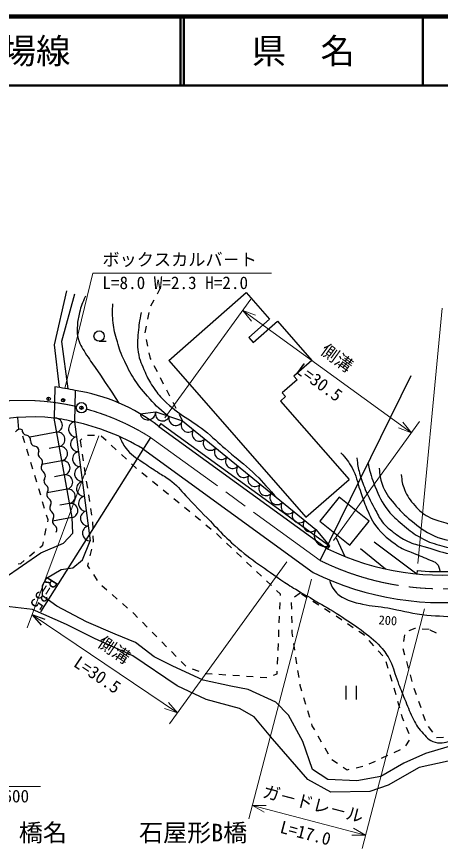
# Model space of a CAD drawing. Units: millimetres, scale not verified. Extents: x 40000 to 680000, y 20000 to 380000.
# Drawn here: x 273899 to 335576, y 259315 to 380000 of the extents above; entities that cross this region are included whole.
import ezdxf
from ezdxf.enums import TextEntityAlignment as Align

# ---------------------------------------------------------------- set-up
doc = ezdxf.new("R2010")
doc.units = ezdxf.units.MM
doc.header["$LTSCALE"] = 1000
doc.header["$PDMODE"] = 32
doc.header["$PDSIZE"] = 500
doc.linetypes.add('CHAIN', pattern=[18.5, 12, -1.5, 3.5, -1.5])
for name, color, linetype, lineweight in [('S-BGD', 7, 'Continuous', 25), ('S-BMK', 2, 'CHAIN', 13), ('S-BMK-SRVR', 3, 'Continuous', 25), ('S-STR-HTXT', 7, 'Continuous', 13), ('S-TTL', 2, 'Continuous', 140), ('S-TTL-LINE', 7, 'Continuous', 50)]:
    doc.layers.add(name, color=color, linetype=linetype, lineweight=lineweight)
doc.layers.add('S-OTRS', color=6, linetype='Continuous')
doc.layers.add('S-TTL-TXT', color=7, linetype='Continuous')
doc.styles.add('@ＭＳ ゴシック', font='')
doc.styles.add('ＭＳ ゴシック', font='')
doc.styles.get('@ＭＳ ゴシック').set_extended_font_data('@MS Gothic')
doc.styles.get('ＭＳ ゴシック').set_extended_font_data('MS Gothic')

msp = doc.modelspace()

# ---------------------------------------------------------------- linework, layer by layer
at = {"layer": 'S-BGD'}
for p, q in [((294392, 339684), (294862, 340567)), ((279430, 332265), (281217, 340125)), ((282333, 339634), (280457, 332756)), ((296033, 329992), (307315, 339876)), ((307315, 339876), (310714, 335996)), ((293451, 337920), (293921, 338802)), ((293015, 335973), (293214, 336953)), ((310714, 335996), (307675, 333334)), ((308322, 332596), (311862, 335697)), ((311862, 335697), (316865, 329986)), ((292617, 334013), (292816, 334993)), ((307675, 333334), (308322, 332596)), ((280167, 326039), (279430, 332265)), ((280457, 332756), (281356, 325843)), ((285914, 332791), (286914, 332791)), ((293002, 332058), (292791, 333036)), ((293385, 330280), (293212, 331080)), ((293468, 330119), (293385, 330280)), ((296033, 329992), (316015, 307183)), ((316865, 329986), (314267, 327710)), ((294382, 328340), (293925, 329230)), ((295297, 326562), (294840, 327451)), ((314727, 327185), (312569, 325294)), ((314267, 327710), (314727, 327185)), ((318094, 300884), (331336, 327803)), ((279454, 326137), (279370, 321607)), ((282407, 325638), (282322, 321056)), ((296212, 324783), (295754, 325672)), ((313052, 324743), (312296, 324081)), ((312569, 325294), (313052, 324743)), ((297126, 323004), (296669, 323894)), ((312296, 324081), (322286, 312677)), ((291864, 322240), (294150, 322504)), ((294150, 322504), (298041, 321226)), ((274036, 321687), (274172, 319954)), ((281998, 307134), (279370, 321607)), ((282322, 321056), (284625, 303756)), ((298041, 321226), (297584, 322115)), ((298041, 321226), (317441, 305411)), ((294870, 320813), (294577, 320408)), ((294577, 320408), (319128, 302605)), ((294870, 320813), (319421, 303009)), ((275083, 318032), (274793, 318989)), ((279746, 319539), (275807, 318824)), ((293402, 318789), (277395, 293417)), ((285218, 319080), (284218, 319080)), ((286928, 318331), (286188, 319003)), ((280121, 317472), (278634, 317202)), ((283397, 318574), (283129, 318357)), ((283129, 318357), (283281, 317369)), ((288408, 316985), (287668, 317658)), ((275663, 316117), (275373, 317074)), ((283434, 316380), (283586, 315392)), ((289888, 315640), (289148, 316313)), ((292228, 317170), (317056, 299166)), ((276243, 314203), (275953, 315160)), ((280496, 315404), (277555, 314870)), ((283738, 314404), (283891, 313415)), ((291368, 314295), (290628, 314967)), ((276823, 312289), (276533, 313246)), ((280872, 313337), (279419, 313073)), ((292901, 313011), (292126, 313643)), ((316015, 307183), (322286, 312677)), ((284043, 312427), (284195, 311439)), ((294451, 311747), (293676, 312379)), ((277403, 310375), (277113, 311332)), ((281247, 311269), (278334, 310740)), ((284348, 310450), (284500, 309462)), ((296001, 310483), (295226, 311115)), ((277983, 308461), (277693, 309418)), ((281622, 309201), (280173, 308938)), ((297550, 309219), (296776, 309851)), ((320854, 310101), (318050, 306619)), ((325195, 306604), (320854, 310101)), ((284652, 308474), (284805, 307485)), ((299100, 307954), (298325, 308586)), ((278488, 306794), (278273, 307504)), ((278434, 306542), (278488, 306794)), ((281998, 307134), (279130, 306613)), ((282071, 304877), (281998, 307134)), ((300650, 306690), (299875, 307322)), ((318050, 306619), (322391, 303122)), ((322391, 303122), (325195, 306604)), ((278009, 304588), (278221, 305565)), ((284957, 306497), (284987, 305497)), ((302200, 305426), (301425, 306058)), ((317441, 305411), (319421, 303009)), ((280706, 303417), (282071, 304877)), ((285016, 304498), (285042, 303649)), ((303022, 304755), (302975, 304794)), ((303704, 304110), (303022, 304755)), ((320415, 304209), (321676, 301479)), ((277292, 302810), (277696, 303148)), ((277405, 301989), (280706, 303417)), ((277696, 303148), (277796, 303611)), ((283480, 300992), (284625, 303756)), ((285042, 303649), (285008, 303502)), ((305158, 302737), (304431, 303423)), ((319421, 303009), (319128, 302605)), ((325957, 303627), (332158, 298946)), ((272105, 298339), (277405, 301989)), ((275756, 301529), (276524, 302170)), ((284785, 302527), (284562, 301552)), ((306612, 301363), (305885, 302050)), ((323958, 302640), (327595, 299662)), ((274499, 300479), (274988, 300888)), ((282087, 299849), (283480, 300992)), ((284339, 300578), (284234, 300121)), ((308065, 299989), (307338, 300676)), ((274142, 300415), (274499, 300479)), ((278230, 298349), (280373, 299563)), ((280373, 299563), (282087, 299849)), ((284234, 300121), (284524, 299675)), ((309519, 298616), (308792, 299302)), ((332205, 299444), (332158, 298946)), ((277659, 297277), (278230, 298349)), ((285068, 298836), (285613, 297998)), ((277694, 295777), (277659, 297277)), ((286291, 297274), (287042, 296615)), ((310973, 297242), (310246, 297929)), ((279766, 294277), (277694, 295777)), ((287794, 295955), (288546, 295296)), ((312289, 295998), (311699, 296555)), ((312281, 295809), (312289, 295998)), ((315176, 296127), (314360, 295549)), ((316186, 295478), (315344, 296019)), ((289298, 294637), (290050, 293977)), ((312201, 293811), (312241, 294810)), ((313863, 294810), (313886, 293810)), ((317868, 294398), (317027, 294938)), ((276227, 293749), (271199, 294363)), ((281144, 291570), (276227, 293749)), ((284051, 291992), (279766, 294277)), ((290801, 293318), (290993, 293150)), ((319551, 293317), (318710, 293857)), ((278039, 292337), (276147, 292986)), ((276147, 292986), (277461, 291478)), ((290993, 293150), (291517, 292620)), ((312120, 291813), (312161, 292812)), ((313909, 292811), (313932, 291811)), ((321178, 292272), (320393, 292776)), ((321233, 292235), (321178, 292272)), ((285223, 289558), (281144, 291570)), ((288230, 290206), (284051, 291992)), ((292220, 291909), (292923, 291198)), ((322893, 291119), (322063, 291677)), ((331839, 291006), (330997, 290679)), ((331935, 290999), (331839, 291006)), ((333929, 290846), (332932, 290922)), ((291194, 288956), (288230, 290206)), ((293626, 290487), (294330, 289776)), ((312040, 289814), (312080, 290813)), ((313955, 290811), (313965, 290400)), ((313965, 290400), (314053, 289818)), ((324536, 290015), (323723, 290561)), ((324550, 290000), (324536, 290015)), ((330342, 290097), (330200, 289107)), ((335005, 290317), (334107, 290758)), ((290810, 287044), (285223, 289558)), ((293908, 286885), (291194, 288956)), ((295033, 289065), (295736, 288354)), ((311959, 287816), (312000, 288815)), ((314202, 288829), (314351, 287840)), ((325877, 288504), (325213, 289252)), ((296439, 287643), (297142, 286932)), ((327204, 287007), (326541, 287755)), ((330090, 288119), (330360, 287156)), ((297291, 282686), (290810, 287044)), ((296551, 285563), (293908, 286885)), ((297845, 286221), (298549, 285510)), ((311879, 285817), (311919, 286817)), ((314501, 286851), (314650, 285863)), ((327990, 285208), (327698, 286164)), ((330631, 286193), (330901, 285231)), ((301051, 283492), (296551, 285563)), ((299470, 285139), (300410, 284796)), ((311821, 284394), (311839, 284818)), ((314800, 284874), (314949, 283885)), ((301353, 284474), (302351, 284408)), ((303349, 284343), (304347, 284278)), ((305345, 284213), (306343, 284147)), ((307340, 284082), (308338, 284017)), ((309336, 283951), (310334, 283886)), ((311279, 284202), (311821, 284394)), ((328575, 283295), (328283, 284251)), ((331171, 284268), (331441, 283305)), ((301482, 280675), (297291, 282686)), ((305087, 282599), (301051, 283492)), ((307622, 282135), (305087, 282599)), ((315098, 282896), (315121, 282747)), ((315121, 282747), (315364, 281934)), ((321823, 282681), (321823, 280681)), ((323323, 282681), (323323, 280681)), ((311622, 280278), (307622, 282135)), ((329122, 281372), (328858, 282336)), ((331726, 282347), (332053, 281402)), ((306343, 279389), (301482, 280675)), ((313479, 278421), (311622, 280278)), ((315651, 280976), (315937, 280017)), ((329650, 279443), (329386, 280407)), ((332380, 280457), (332706, 279511)), ((308466, 278160), (306343, 279389)), ((316224, 279059), (316510, 278101)), ((311148, 274975), (308466, 278160)), ((315551, 274564), (313479, 278421)), ((330042, 278012), (329915, 278478)), ((330240, 277535), (330042, 278012)), ((333033, 278566), (333360, 277621)), ((316797, 277143), (316883, 276856)), ((316883, 276856), (317234, 276250)), ((331007, 275688), (330624, 276611)), ((333815, 276744), (334407, 275938)), ((317735, 275385), (318237, 274520)), ((335017, 275167), (336016, 275199)), ((316288, 269053), (311148, 274975)), ((316979, 270492), (315551, 274564)), ((330555, 273930), (331070, 274788)), ((337836, 274135), (333407, 272849)), ((318738, 273655), (319239, 272789)), ((328837, 272983), (329745, 273402)), ((333407, 272849), (330265, 271421)), ((319774, 271955), (320606, 271400)), ((325205, 271307), (326113, 271726)), ((327021, 272145), (327929, 272564)), ((336715, 271734), (332467, 270790)), ((319193, 269064), (316979, 270492)), ((321438, 270846), (322003, 270469)), ((322003, 270469), (322316, 270539)), ((323292, 270758), (324267, 270977)), ((330265, 271421), (326908, 269492)), ((332467, 270790), (327982, 268241)), ((326908, 269492), (323408, 268849)), ((319640, 267209), (316288, 269053)), ((323408, 268849), (319193, 269064)), ((327982, 268241), (325284, 267321)), ((325284, 267321), (319640, 267209))]:
    msp.add_line(p, q, dxfattribs=at)
msp.add_circle((285914, 333541), 750, dxfattribs=at)
for centre, radius, start, end in [((274727, 289188), 37250, 78.09513, 82.70973), ((278357, 299316), 26607, 52.44061, 81.25086), ((292990, 322522), 1160, 194.05355, 359.14048), ((295130, 322208), 1024, 163.14995, 340.47196), ((276275, 293160), 28615, 83.79076, 127.4409), ((279508, 320564), 1052, 283.05101, 97.52581), ((274727, 289188), 32750, 76.59438, 81.84889), ((282556, 319987), 1094, 102.33708, 272.82414), ((275455, 288982), 32801, 59.24606, 77.91592), ((297076, 321568), 1024, 163.14995, 340.47196), ((298876, 320600), 1044, 143.16772, 318.45939), ((274401, 319266), 725, 64.83799, 152.04363), ((275431, 319847), 725, 174.00289, 261.20853), ((300493, 319282), 1044, 143.16772, 318.45939), ((275209, 318414), 725, 354.00289, 81.20853), ((279883, 318497), 1052, 283.05101, 97.52581), ((282844, 317824), 1094, 102.33708, 272.82414), ((276651, 318262), 725, 174.00289, 261.20853), ((276430, 316829), 725, 354.00289, 81.20853), ((280259, 316429), 1052, 283.05101, 97.52581), ((302110, 317964), 1044, 143.16772, 318.45939), ((277768, 316374), 725, 148.44057, 235.64621), ((283132, 315662), 1094, 102.33708, 272.82414), ((303726, 316647), 1044, 143.16772, 318.45939), ((276950, 315177), 725, 328.44057, 55.64621), ((280634, 314361), 1052, 283.05101, 97.52581), ((305343, 315329), 1044, 143.16772, 318.45939), ((278186, 314418), 725, 148.44057, 235.64621), ((277367, 313221), 725, 328.44057, 55.64621), ((283419, 313499), 1094, 102.33708, 272.82414), ((306960, 314011), 1044, 143.16772, 318.45939), ((278603, 312462), 725, 148.44057, 235.64621), ((281009, 312294), 1052, 283.05101, 97.52581), ((308576, 312693), 1044, 143.16772, 318.45939), ((277785, 311265), 725, 328.44057, 55.64621), ((283707, 311337), 1094, 102.33708, 272.82414), ((310193, 311375), 1044, 143.16772, 318.45939), ((279020, 310506), 725, 148.44057, 235.64621), ((281385, 310226), 1052, 283.05101, 97.52581), ((283995, 309174), 1094, 102.33708, 272.82414), ((311810, 310057), 1044, 143.16772, 318.45939), ((278202, 309309), 725, 328.44057, 55.64621), ((281760, 308159), 1052, 283.05101, 97.52581), ((313426, 308739), 1044, 143.16772, 318.45939), ((279438, 308550), 725, 148.44057, 235.64621), ((278619, 307353), 725, 328.44057, 55.64621), ((284283, 307012), 1094, 102.33708, 272.82414), ((315043, 307421), 1044, 143.16772, 318.45939), ((279855, 306594), 725, 148.44057, 235.64621), ((316660, 306104), 1044, 143.16772, 318.45939), ((279037, 305397), 725, 328.44057, 55.64621), ((284571, 304849), 1094, 102.33708, 272.82414), ((318861, 304565), 1653, 149.18431, 289.82968), ((335751, 336776), 38000, 244.05954, 278.9471), ((335751, 336776), 37500, 264.57465, 278.95969), ((335751, 336776), 42000, 243.56991, 278.81124)]:
    msp.add_arc(centre, radius, start, end, dxfattribs=at)
for points, knots in [([(283909, 339318), (283452, 338268), (283284, 337925), (283055, 336980), (282875, 336237), (282777, 335811), (282740, 335047), (282704, 334291), (282668, 333842), (282875, 333114), (283157, 332124), (283545, 331649), (284089, 330776), (284663, 329854), (285051, 329381), (285663, 328483), (286900, 326665), (287278, 326078), (288781, 323797)], [0, 0, 0, 0, 1, 1, 1, 2, 2, 2, 3, 3, 3, 4, 4, 4, 5, 5, 5, 6, 6, 6, 6]), ([(295889, 321933), (294459, 323137), (294008, 323594), (292946, 324796), (291273, 326691), (290516, 327949), (289439, 330236), (288933, 331312), (288777, 331971), (288450, 333114), (288150, 334163), (288002, 334768), (287911, 335856), (287832, 336784), (287843, 337146), (287911, 338239)], [0, 0, 0, 0, 1, 1, 1, 2, 2, 2, 3, 3, 3, 4, 4, 4, 5, 5, 5, 5]), ([(292047, 336980), (291772, 335633), (291683, 335210), (291597, 334058), (291514, 332937), (291428, 332291), (291597, 331180), (291777, 330006), (292116, 329395), (292587, 328303), (292956, 327444), (293180, 326960), (293711, 326190), (294277, 325368), (294621, 324916), (295329, 324212), (297525, 322026), (299288, 321428), (301669, 319446), (302873, 318442), (303497, 317821), (304681, 316793), (306074, 315584), (306948, 315013), (308278, 313736), (309602, 312464), (310032, 311961), (311465, 310283)], [0, 0, 0, 0, 1, 1, 1, 2, 2, 2, 3, 3, 3, 4, 4, 4, 5, 5, 5, 6, 6, 6, 7, 7, 7, 8, 8, 8, 9, 9, 9, 9]), ([(288879, 318910), (289273, 318006), (289473, 317653), (290021, 316962), (290796, 315985), (291530, 315733), (292542, 315006), (293368, 314412), (293866, 314131), (294716, 313572), (295411, 313113), (295852, 312926), (296498, 312398), (297520, 311562), (297927, 310914), (298845, 309964), (300321, 308435), (301141, 307572), (302626, 306052), (303616, 305039), (304145, 304444), (305191, 303488), (307776, 301123), (309508, 300132), (312362, 298098), (313178, 297517), (313665, 297234), (314517, 296706), (315608, 296030), (316252, 295706), (317357, 295053), (318739, 294235), (319529, 293800), (320880, 292932), (322130, 292128), (322840, 291688), (324026, 290793), (325189, 289913), (325883, 289442), (326848, 288348), (327492, 287617), (327840, 287173), (328268, 286299), (328819, 285172), (328919, 284452), (329364, 283279), (329740, 282289), (329968, 281741), (330371, 280762), (330807, 279704), (330989, 279080), (331521, 278066), (331970, 277211), (332198, 276692), (332851, 275981), (333502, 275274), (333862, 274710), (334793, 274471), (335804, 274211), (336426, 274539), (337453, 274723), (338814, 274967), (339510, 275400), (340868, 275657), (341969, 275866), (342591, 275972), (343708, 276053), (345670, 276195), (346820, 276614), (348742, 276197), (349934, 275938), (350510, 275487), (351618, 274974), (352649, 274497), (353221, 274212), (354206, 273644), (355205, 273068), (356239, 273146), (356723, 272098), (356863, 271794), (356948, 271621), (356978, 271278)], [0, 0, 0, 0, 1, 1, 1, 2, 2, 2, 3, 3, 3, 4, 4, 4, 5, 5, 5, 6, 6, 6, 7, 7, 7, 8, 8, 8, 9, 9, 9, 10, 10, 10, 11, 11, 11, 12, 12, 12, 13, 13, 13, 14, 14, 14, 15, 15, 15, 16, 16, 16, 17, 17, 17, 18, 18, 18, 19, 19, 19, 20, 20, 20, 21, 21, 21, 22, 22, 22, 23, 23, 23, 24, 24, 24, 25, 25, 25, 26, 26, 26, 27, 27, 27, 27]), ([(321083, 316579), (321909, 315661), (322199, 315298), (322731, 314359), (323391, 313194), (323427, 312390), (323875, 311129), (324202, 310209), (324330, 309672), (324716, 308775), (325199, 307652), (325403, 306967), (326129, 305983), (327178, 304560), (328035, 303956), (329492, 302955), (330253, 302433), (330802, 302355), (331645, 301980), (332597, 301557), (333160, 301385), (334101, 300937), (334462, 300765), (334719, 300741), (335009, 300466), (335375, 300119), (335412, 299788), (335513, 299277)], [0, 0, 0, 0, 1, 1, 1, 2, 2, 2, 3, 3, 3, 4, 4, 4, 5, 5, 5, 6, 6, 6, 7, 7, 7, 8, 8, 8, 9, 9, 9, 9]), ([(323404, 315805), (323537, 314767), (323586, 314438), (323808, 313585), (324053, 312640), (324274, 312132), (324648, 311230), (325165, 309988), (325515, 309315), (326162, 308136), (326571, 307391), (326754, 306931), (327306, 306286), (327784, 305727), (328134, 305487), (328719, 305041), (329490, 304453), (329939, 304133), (330804, 303695), (331665, 303261), (332236, 303235), (333159, 302955), (334639, 302506), (335446, 302162), (336960, 301845), (338372, 301550), (339189, 301522), (340627, 301408), (341767, 301317), (342411, 301353), (343553, 301273), (344503, 301207), (345032, 301138), (345975, 301004), (346409, 300943), (346725, 301052), (347078, 300791), (347228, 300680), (347305, 300617), (347418, 300455)], [0, 0, 0, 0, 1, 1, 1, 2, 2, 2, 3, 3, 3, 4, 4, 4, 5, 5, 5, 6, 6, 6, 7, 7, 7, 8, 8, 8, 9, 9, 9, 10, 10, 10, 11, 11, 11, 12, 12, 12, 13, 13, 13, 13]), ([(325046, 315016), (325396, 313466), (325532, 312945), (326039, 311686), (326628, 310223), (327036, 309409), (327982, 308147), (328648, 307259), (329191, 306904), (330031, 306178), (330917, 305411), (331415, 304962), (332426, 304368), (333393, 303800), (333990, 303560), (335060, 303224), (336136, 302887), (336765, 302775), (337881, 302612), (339418, 302388), (340294, 302367), (341846, 302319), (343322, 302274), (344151, 302357), (345625, 302452), (347805, 302593), (349026, 302715), (351186, 303038), (352465, 303229), (353158, 303465), (354433, 303676), (355396, 303836), (355932, 303997), (356908, 304022), (359995, 304102), (361928, 304889), (364811, 303783), (365612, 303476), (365996, 303362), (366800, 302853)], [0, 0, 0, 0, 1, 1, 1, 2, 2, 2, 3, 3, 3, 4, 4, 4, 5, 5, 5, 6, 6, 6, 7, 7, 7, 8, 8, 8, 9, 9, 9, 10, 10, 10, 11, 11, 11, 12, 12, 12, 13, 13, 13, 13]), ([(326666, 314303), (326734, 313279), (326805, 312866), (327093, 311996), (327501, 310760), (328019, 310166), (328848, 309162), (329717, 308110), (330271, 307565), (331331, 306705), (332548, 305717), (333235, 305113), (334666, 304473), (336178, 303796), (337161, 303758), (338804, 303545), (339833, 303412), (340424, 303554), (341462, 303570), (343655, 303603), (344357, 303640), (347074, 303742)], [0, 0, 0, 0, 1, 1, 1, 2, 2, 2, 3, 3, 3, 4, 4, 4, 5, 5, 5, 6, 6, 6, 7, 7, 7, 7]), ([(329872, 313421), (329965, 312432), (330029, 312029), (330345, 311201), (330733, 310185), (331160, 309694), (331873, 308873), (332515, 308134), (332951, 307757), (333802, 307272), (334731, 306742), (335374, 306713), (336385, 306362), (337463, 305988), (338026, 305615), (339150, 305416), (340397, 305196), (341121, 305252), (342388, 305234), (344222, 305209), (345252, 305213), (347081, 305344), (349095, 305487), (350235, 305555), (352212, 305962), (353542, 306236), (354260, 306508), (355559, 306908), (356474, 307190), (356953, 307466), (357887, 307672), (358824, 307879), (359367, 307994), (360325, 307963), (361637, 307921), (362347, 307630), (363636, 307381), (364818, 307153), (365454, 306838), (366656, 306762), (368232, 306663), (369116, 306889), (370694, 306944), (373521, 307043), (375115, 306865), (377935, 307090), (382106, 307423), (384409, 307932), (388559, 308472), (391941, 308913), (393825, 309251), (397218, 309600), (399712, 309857), (401121, 309858), (403621, 310037), (405711, 310187), (406875, 310418), (408970, 310437), (411486, 310461), (412894, 310327), (415410, 310255), (416404, 310227), (416963, 310236), (417956, 310183), (418757, 310140), (419213, 310153), (420000, 310000), (420879, 309830), (421212, 309684), (422179, 309290)], [0, 0, 0, 0, 1, 1, 1, 2, 2, 2, 3, 3, 3, 4, 4, 4, 5, 5, 5, 6, 6, 6, 7, 7, 7, 8, 8, 8, 9, 9, 9, 10, 10, 10, 11, 11, 11, 12, 12, 12, 13, 13, 13, 14, 14, 14, 15, 15, 15, 16, 16, 16, 17, 17, 17, 18, 18, 18, 19, 19, 19, 20, 20, 20, 21, 21, 21, 22, 22, 22, 23, 23, 23, 23]), ([(319416, 298083), (319601, 297458), (319720, 297191), (320054, 296697), (320554, 295957), (321030, 295647), (321838, 295269), (322727, 294854), (323288, 294762), (324247, 294556), (325671, 294250), (326498, 294236), (327934, 293991), (329870, 293661), (330925, 293306), (332870, 293039), (334868, 292765), (336025, 292926), (338014, 292593), (339709, 292310), (340620, 291962), (342296, 291582), (344462, 291092), (345672, 290795), (347857, 290393), (349519, 290087), (350457, 289938), (352139, 289768), (354069, 289574), (355167, 289514), (357104, 289620), (358243, 289682), (358915, 289649), (360000, 290000), (360789, 290255), (361063, 290796), (361862, 291017), (363331, 291424), (364240, 291114), (365757, 291255), (367526, 291419), (368505, 291636), (370277, 291761), (372700, 291931), (374063, 291944), (376492, 291939), (378618, 291934), (379809, 291867), (381933, 291761), (383514, 291682), (384395, 291553), (385977, 291493), (387939, 291419), (389040, 291450), (391003, 291463), (393152, 291478), (394355, 291606), (396504, 291582), (397747, 291569), (398462, 291684), (399685, 291463), (401213, 291187), (402045, 290903), (403521, 290423), (404601, 290072), (404968, 289941), (406257, 289441)], [0, 0, 0, 0, 1, 1, 1, 2, 2, 2, 3, 3, 3, 4, 4, 4, 5, 5, 5, 6, 6, 6, 7, 7, 7, 8, 8, 8, 9, 9, 9, 10, 10, 10, 11, 11, 11, 12, 12, 12, 13, 13, 13, 14, 14, 14, 15, 15, 15, 16, 16, 16, 17, 17, 17, 18, 18, 18, 19, 19, 19, 20, 20, 20, 21, 21, 21, 22, 22, 22, 22])]:
    msp.add_open_spline(points, degree=3, knots=knots, dxfattribs=at)
for p in [(278564, 324413), (280664, 324205)]:
    msp.add_point(p, dxfattribs=at)
at = {"layer": 'S-BMK'}
msp.add_line((293402, 318789), (318094, 300884), dxfattribs=at)
for centre, radius, start, end in [((274727, 289188), 35000, 76.98658, 141.46936), ((274727, 289188), 35000, 57.7519, 74.531), ((335751, 336776), 40000, 243.80552, 278.89914)]:
    msp.add_arc(centre, radius, start, end, dxfattribs=at)
at = {"layer": 'S-BMK-SRVR'}
msp.add_circle((283337, 323112), 750, dxfattribs=at)
msp.add_point((283337, 323112), dxfattribs=at)
at = {"layer": 'S-OTRS'}
for p in [(278564, 324413), (280664, 324205)]:
    msp.add_point(p, dxfattribs=at)
at = {"layer": 'S-STR-HTXT'}
for p, q in [((285008, 342704), (280938, 325917)), ((285008, 342704), (311008, 342704)), ((295457, 321622), (307984, 338897)), ((306810, 337278), (331361, 319474)), ((308677, 336563), (306810, 337278)), ((306810, 337278), (308070, 335724)), ((332300, 300440), (335828, 337591)), ((320009, 303819), (332535, 321093)), ((331361, 319474), (330101, 321027)), ((329493, 320189), (331361, 319474)), ((285880, 319026), (275446, 291113)), ((313248, 300692), (296154, 277120)), ((316795, 298165), (307706, 263331)), ((333261, 293868), (324172, 259034)), ((276147, 292986), (297328, 278739)), ((297328, 278739), (296014, 280247)), ((295436, 279388), (297328, 278739)), ((258355, 268049), (277355, 268049)), ((310211, 265279), (308211, 265266)), ((324677, 260970), (308211, 265266)), ((308211, 265266), (309949, 264277)), ((324677, 260970), (322938, 261958)), ((322677, 260956), (324677, 260970))]:
    msp.add_line(p, q, dxfattribs=at)
at = {"layer": 'S-TTL'}
msp.add_line((680000, 380000), (40000, 380000), dxfattribs=at)
at = {"layer": 'S-TTL-LINE'}
for p, q in [((297750, 380000), (297750, 370000)), ((298250, 380000), (298250, 370000)), ((333000, 380000), (333000, 370000)), ((40000, 370000), (680000, 370000))]:
    msp.add_line(p, q, dxfattribs=at)

# ---------------------------------------------------------------- texts
at = {"layer": 'S-BGD', "style": 'ＭＳ ゴシック'}
msp.add_text('R=35', height=1833, rotation=237.752, dxfattribs=at).set_placement((277948, 298979), align=Align.BOTTOM_LEFT)
msp.add_text('200', height=1320, rotation=356.444, dxfattribs=at).set_placement((327930, 292192), align=Align.MIDDLE_CENTER)
at = {"layer": 'S-STR-HTXT', "style": 'ＭＳ ゴシック'}
for s, height, p in [('ボックスカルバ－ト', 1833, (286383, 343204)), ('橋名\u3000\u3000\u3000石屋形B橋', 2566, (274219, 259265))]:
    msp.add_text(s, height=height, dxfattribs=at).set_placement(p, align=Align.BOTTOM_LEFT)
msp.add_text('L=8.0 W=2.3 H=2.0', height=1833, dxfattribs=at).set_placement((286383, 342204), align=Align.TOP_LEFT)
for s, rotation, p in [('側溝', 324.052, (319672, 329185)), ('側溝', 326.075, (287295, 286692)), ('ガ－ドレ－ル', 345.376, (316696, 264085))]:
    msp.add_text(s, height=1833, rotation=rotation, dxfattribs=at).set_placement(p, align=Align.BOTTOM_CENTER)
at = {"layer": 'S-STR-HTXT', "style": '@ＭＳ ゴシック'}
for s, rotation, p in [('L=30.5', 324.052, (318498, 327566)), ('L=30.5', 326.075, (286179, 285033)), ('L=17.0', 345.376, (316191, 262150))]:
    msp.add_text(s, height=1833, rotation=rotation, dxfattribs=at).set_placement(p, align=Align.TOP_CENTER)
at = {"layer": 'S-STR-HTXT', "style": 'ＭＳ ゴシック'}
msp.add_text('L=14.9\u3000Φ600', height=1833, dxfattribs=at).set_placement((267855, 267549), align=Align.TOP_CENTER)
at = {"layer": 'S-TTL-TXT', "style": 'ＭＳ ゴシック'}
msp.add_text('一般県道中の川於福停車場線', height=3666, dxfattribs=at).set_placement((216734, 375000), align=Align.MIDDLE_LEFT)
msp.add_text('県\u3000名', height=3666, dxfattribs=at).set_placement((315625, 375000), align=Align.MIDDLE_CENTER)

doc.saveas('drawing.dxf')
